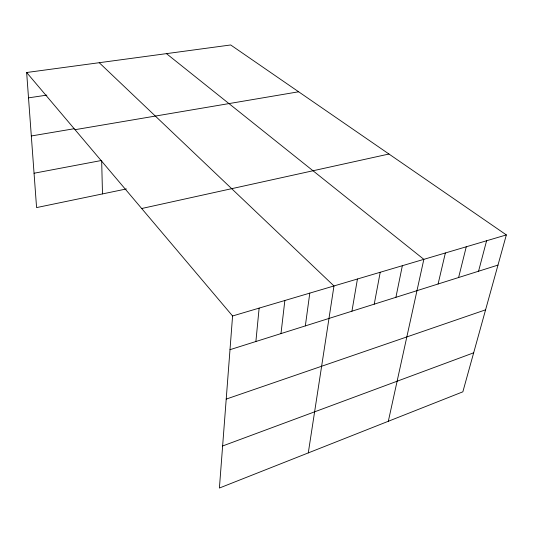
<?xml version="1.0" encoding="UTF-8"?>
<svg xmlns="http://www.w3.org/2000/svg" width="533" height="533" viewBox="0 0 533 533"><rect width="100%" height="100%" fill="white"/><g stroke="black" fill="none" stroke-linecap="round" stroke-linejoin="round"><path stroke-width="0.8" d="M26.65 72.501L232.581 315.976L219.403 488.035L462.857 391.815L506.35 234.913L230.689 44.965L26.65 72.501L36.577 207.59L126.408 188.949M255.887 341.506L259.131 308.114M280.984 333.585L284.855 300.499M305.342 325.896L309.793 293.11M308.287 452.903L333.978 285.954L99.238 62.707M351.933 311.192L357.443 279.006M374.233 304.156L380.222 272.256M395.906 297.314L402.348 265.707M388.324 421.27L423.848 259.344L166.449 53.633M438.086 284.002L445.368 252.968M458.607 277.526L466.268 246.779M478.561 271.224L486.589 240.763M222.621 445.981L473.664 352.813M226.219 399.09L485.583 309.826M230.003 349.681L497.982 265.094M232.581 315.976L506.35 234.913M141.691 208.51L388.963 154.024M34.052 173.232L101.663 160.453L102.489 193.912M75.026 129.692L298.633 91.783M31.314 135.968L74.06 128.746M28.515 97.852L46.864 95.127"/></g></svg>
